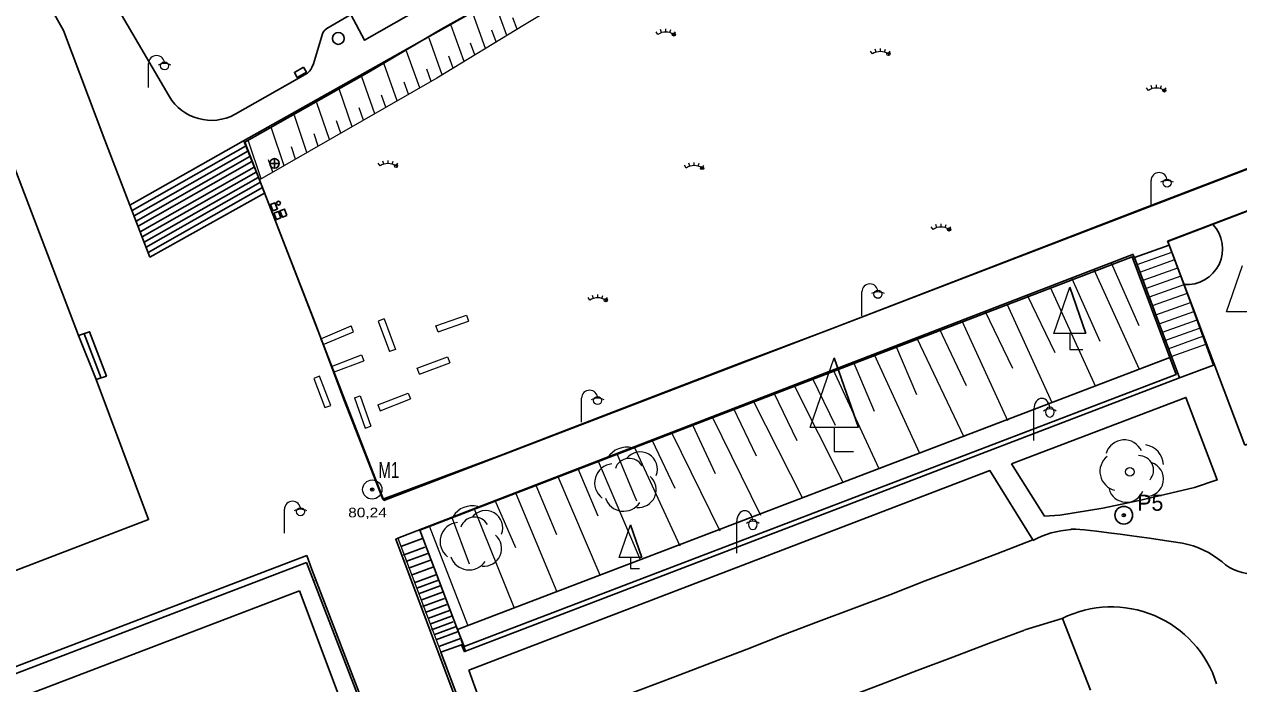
# Model space of a CAD drawing. Extents: x -89052 to -88824, y -100830 to -100594.
# Drawn here: x -88973.6 to -88897.8, y -100686.6 to -100645.4 of the extents above; entities that cross this region are included whole.
import ezdxf
from ezdxf.enums import TextEntityAlignment as Align

# ---------------------------------------------------------------- set-up
doc = ezdxf.new("R2010")
doc.units = 0
doc.header["$LTSCALE"] = 0.4
doc.header["$PDMODE"] = 32
doc.header["$PDSIZE"] = 0.2
doc.linetypes.add('MEDIUM_DASHED', pattern=[4.5, 3, -1.5])
for name, color, linetype, lineweight in [('10', 7, 'Continuous', 25), ('11', 7, 'Continuous', 25), ('12', 7, 'Continuous', 13), ('15', 7, 'Continuous', 25), ('2', 7, 'Continuous', 13), ('20', 7, 'Continuous', 13), ('21', 7, 'Continuous', 13), ('22', 7, 'Continuous', 25), ('30', 7, 'Continuous', 25), ('32', 7, 'Continuous', 13), ('41', 7, 'Continuous', 13)]:
    doc.layers.add(name, color=color, linetype=linetype, lineweight=lineweight)

msp = doc.modelspace()

# ---------------------------------------------------------------- linework, layer by layer
at = {"layer": '10'}
for p, q in [((-88964.563, -100649.891), (-88967.528, -100644.803)), ((-88878.47, -100649.84), (-88902.278, -100658.948)), ((-88951.174, -100675.124), (-88959.146, -100654.532)), ((-88922.089, -100666.583), (-88904.408, -100659.744)), ((-88950.293, -100677.477), (-88922.089, -100666.583)), ((-88946.065, -100684.549), (-88901.534, -100667.481)), ((-88908.825, -100682.507), (-88907.087, -100686.986)), ((-88946.33, -100684.14), (-88946.131, -100684.578)), ((-88946.065, -100684.549), (-88946.133, -100684.577))]:
    msp.add_line(p, q, dxfattribs=at)
for points in [[(-88951.174, -100675.124), (-88880.374, -100647.951), (-88892.617, -100614.815), (-88959.929, -100652.676)], [(-88940.008, -100639.325), (-88952.369, -100646.39), (-88953.227, -100644.792), (-88954.474, -100645.508), (-88954.716, -100645.655), (-88954.857, -100645.767), (-88954.948, -100645.879), (-88955.002, -100645.981), (-88955.564, -100647.862), (-88955.659, -100648.091), (-88955.731, -100648.216), (-88955.806, -100648.325), (-88955.937, -100648.452), (-88960.448, -100651.015)], [(-89022.477, -100698.008), (-88993.99, -100687.115), (-88965.846, -100676.322), (-88969.116, -100667.581), (-88970.211, -100664.824), (-88974.584, -100653.351)], [(-88945.874, -100685.722), (-88913.354, -100673.269), (-88910.672, -100677.581)], [(-88945.684, -100689.698), (-88951.088, -100691.732), (-88955.99, -100679.016)], [(-89011.698, -100716.228), (-89014.706, -100708.308), (-89015.336, -100705.728), (-89002.081, -100698.211), (-88956.439, -100680.779)], [(-88944.363, -100690.338), (-88944.206, -100690.425), (-88951.725, -100693.311), (-88956.439, -100680.779)], [(-88946.33, -100684.14), (-88947.61, -100684.602), (-88945.711, -100689.667), (-88945.282, -100690.815), (-88944.18, -100690.414), (-88945.874, -100685.722)]]:
    msp.add_lwpolyline(points, dxfattribs=at)
at = {"layer": '10', "linetype": 'MEDIUM_DASHED'}
msp.add_lwpolyline([(-88947.446, -100685.037), (-88945.711, -100689.667), (-88945.496, -100690.241), (-88943.367, -100695.582), (-88943.054, -100696.584)], dxfattribs=at)
at = {"layer": '10'}
for centre, radius, start, end in [((-88961.9227, -100648.3192), 3.0728, 210.76553, 298.67947), ((-88907.931, -100682.763), 5.8269, 93.80819, 118.07871), ((-88902.423, -100683.272), 5.5784, 50.55739, 78.78682), ((-88896.955, -100676.869), 2.8444, 227.43634, 320.88244), ((-88905.779, -100688.661), 6.8859, 17.61661, 116.52883)]:
    msp.add_arc(centre, radius, start, end, dxfattribs=at)
msp.add_ellipse((-88901.3758, -100678.0385), major_axis=(-6.9422, 1.0895), ratio=0.033778, start_param=4.712389, end_param=6.2831853, dxfattribs=at)
at = {"layer": '11'}
for p, q in [((-88968.567, -100652.626), (-88965.76, -100659.94)), ((-88991.673, -100692.199), (-88955.974, -100678.571)), ((-88991.333, -100692.509), (-88955.99, -100679.016))]:
    msp.add_line(p, q, dxfattribs=at)
at = {"layer": '11', "linetype": 'MEDIUM_DASHED'}
msp.add_line((-88955.516, -100680.109), (-88955.505, -100680.138), dxfattribs=at)
at = {"layer": '11'}
for points in [[(-88974.117, -100640.489), (-88971.146, -100645.786), (-88968.567, -100652.626)], [(-88950.326, -100677.513), (-88950.429, -100677.551), (-88945.838, -100689.775)], [(-88955.974, -100678.571), (-88955.652, -100679.442), (-88950.931, -100691.748)]]:
    msp.add_lwpolyline(points, dxfattribs=at)
at = {"layer": '12'}
for p, q in [((-88943.504, -100646.097), (-88944.29, -100643.938)), ((-88944.818, -100646.898), (-88945.621, -100644.694)), ((-88946.16, -100647.716), (-88946.975, -100645.472)), ((-88942.857, -100645.702), (-88943.116, -100644.991)), ((-88947.524, -100648.547), (-88948.351, -100646.266)), ((-88944.158, -100646.495), (-88944.422, -100645.769)), ((-88948.925, -100649.364), (-88949.747, -100647.071)), ((-88945.486, -100647.305), (-88945.755, -100646.564)), ((-88950.333, -100650.173), (-88951.145, -100647.877)), ((-88946.839, -100648.13), (-88947.113, -100647.376)), ((-88951.74, -100650.982), (-88952.543, -100648.684)), ((-88948.221, -100648.959), (-88948.496, -100648.196)), ((-88949.629, -100649.768), (-88949.901, -100649.004)), ((-88953.147, -100651.79), (-88953.94, -100649.49)), ((-88951.036, -100650.577), (-88951.305, -100649.812)), ((-88954.553, -100652.598), (-88955.34, -100650.289)), ((-88952.443, -100651.386), (-88952.709, -100650.62)), ((-88955.966, -100653.41), (-88956.752, -100651.083)), ((-88953.85, -100652.194), (-88954.113, -100651.428)), ((-88957.388, -100654.227), (-88958.174, -100651.882)), ((-88955.258, -100653.003), (-88955.52, -100652.231)), ((-88959.929, -100652.676), (-88958.614, -100655.934)), ((-88958.82, -100655.05), (-88959.605, -100652.686)), ((-88956.676, -100653.818), (-88956.937, -100653.04)), ((-88958.103, -100654.638), (-88958.365, -100653.854)), ((-88922.089, -100666.583), (-88904.444, -100659.774)), ((-88904.177, -100660.4), (-88902.009, -100659.624)), ((-88906.882, -100660.705), (-88904.041, -100666.928)), ((-88904.042, -100664.228), (-88905.771, -100660.322)), ((-88903.996, -100660.865), (-88901.828, -100660.089)), ((-88903.803, -100661.384), (-88901.635, -100660.608)), ((-88906.488, -100665.204), (-88908.217, -100661.298)), ((-88903.596, -100661.875), (-88901.428, -100661.099)), ((-88909.602, -100661.806), (-88906.768, -100668.013)), ((-88903.403, -100662.419), (-88901.235, -100661.643)), ((-88903.208, -100662.962), (-88901.04, -100662.186)), ((-88912.298, -100662.858), (-88909.486, -100669.017)), ((-88909.282, -100665.921), (-88911.011, -100662.338)), ((-88903.016, -100663.545), (-88900.848, -100662.769)), ((-88911.927, -100666.898), (-88913.656, -100663.315)), ((-88902.796, -100664.1), (-88900.628, -100663.324)), ((-88914.821, -100667.964), (-88916.501, -100664.404)), ((-88915.116, -100663.921), (-88912.267, -100670.142)), ((-88902.589, -100664.619), (-88900.421, -100663.843)), ((-88902.447, -100665.149), (-88900.279, -100664.373)), ((-88917.91, -100664.986), (-88914.993, -100671.158)), ((-88902.242, -100665.653), (-88900.074, -100664.877)), ((-88920.579, -100666.025), (-88917.741, -100672.184)), ((-88917.923, -100668.542), (-88919.221, -100665.444)), ((-88902.06, -100666.14), (-88899.892, -100665.364)), ((-88950.293, -100677.477), (-88922.089, -100666.583)), ((-88920.568, -100669.568), (-88921.866, -100666.47)), ((-88922.986, -100670.458), (-88924.418, -100667.486)), ((-88923.15, -100666.926), (-88920.312, -100673.085)), ((-88925.601, -100667.916), (-88922.528, -100673.988)), ((-88928.122, -100668.917), (-88925.049, -100674.989)), ((-88925.382, -100671.409), (-88926.814, -100668.437)), ((-88927.924, -100672.373), (-88929.357, -100669.373)), ((-88930.468, -100673.464), (-88931.902, -100670.436)), ((-88930.691, -100669.905), (-88927.677, -100676.045)), ((-88932.989, -100674.39), (-88934.423, -100671.362)), ((-88933.213, -100670.881), (-88930.199, -100677.021)), ((-88935.557, -100671.792), (-88932.699, -100677.969)), ((-88937.803, -100672.68), (-88935.173, -100678.827)), ((-88935.381, -100675.18), (-88936.617, -100672.225)), ((-88940.324, -100673.632), (-88937.694, -100679.779)), ((-88937.803, -100676.106), (-88939.039, -100673.151)), ((-88940.371, -100677.27), (-88941.658, -100674.188)), ((-88942.941, -100678.086), (-88944.229, -100675.125)), ((-88942.944, -100674.695), (-88940.37, -100680.842)), ((-88945.539, -100675.658), (-88943.062, -100681.789)), ((-88945.834, -100679.102), (-88946.924, -100676.164)), ((-88948.334, -100676.72), (-88945.943, -100682.903)), ((-88950.293, -100677.477), (-88947.61, -100684.602))]:
    msp.add_line(p, q, dxfattribs=at)
at = {"layer": '12', "lineweight": 25}
for p, q in [((-88959.929, -100652.676), (-88967.006, -100656.694)), ((-88959.801, -100653.003), (-88966.88, -100657.021)), ((-88959.664, -100653.322), (-88966.755, -100657.348)), ((-88959.529, -100653.65), (-88966.627, -100657.68)), ((-88959.398, -100653.971), (-88966.503, -100658.004)), ((-88959.267, -100654.32), (-88966.369, -100658.352)), ((-88959.141, -100654.635), (-88966.248, -100658.669)), ((-88959.003, -100654.955), (-88966.122, -100658.997)), ((-88958.867, -100655.259), (-88966.002, -100659.31)), ((-88958.747, -100655.591), (-88965.876, -100659.638)), ((-88958.614, -100655.934), (-88965.76, -100659.94)), ((-88902.182, -100659.184), (-88900.957, -100662.458)), ((-88969.858, -100664.721), (-88968.799, -100667.488)), ((-88948.764, -100677.503), (-88950.119, -100678.004)), ((-88948.609, -100678.046), (-88949.964, -100678.547)), ((-88948.434, -100678.442), (-88949.789, -100678.943)), ((-88948.266, -100678.857), (-88949.621, -100679.358)), ((-88948.108, -100679.306), (-88949.463, -100679.807)), ((-88947.923, -100679.773), (-88949.278, -100680.274)), ((-88947.765, -100680.108), (-88949.12, -100680.609)), ((-88947.659, -100680.461), (-88949.014, -100680.962)), ((-88947.501, -100680.857), (-88948.856, -100681.358)), ((-88947.395, -100681.245), (-88948.75, -100681.746)), ((-88947.237, -100681.624), (-88948.592, -100682.125)), ((-88947.079, -100681.995), (-88948.434, -100682.496)), ((-88946.939, -100682.356), (-88948.294, -100682.857)), ((-88946.834, -100682.708), (-88948.189, -100683.209)), ((-88926.288, -100683.546), (-88924.046, -100682.696)), ((-88911.19, -100683.209), (-88908.855, -100682.5)), ((-88946.701, -100683.026), (-88948.056, -100683.527)), ((-88946.57, -100683.344), (-88947.925, -100683.845)), ((-88946.384, -100683.748), (-88947.739, -100684.249)), ((-88946.065, -100684.549), (-88946.235, -100684.106)), ((-88947.621, -100684.606), (-88947.61, -100684.602))]:
    msp.add_line(p, q, dxfattribs=at)
at = {"layer": '12'}
msp.add_lwpolyline([(-88909.378, -100627.015), (-88914.89, -100629.778), (-88920.265, -100632.528), (-88925.769, -100635.724), (-88931.583, -100638.926), (-88937.184, -100642.285), (-88942.397, -100645.422), (-88947.86, -100648.752), (-88958.921, -100655.108)], dxfattribs=at)
at = {"layer": '12', "lineweight": 25}
for points in [[(-88900.957, -100662.458), (-88899.412, -100666.683), (-88901.534, -100667.481), (-88903.104, -100663.255), (-88904.343, -100659.967), (-88902.182, -100659.184)], [(-88970.211, -100664.824), (-88969.531, -100664.596), (-88968.472, -100667.363), (-88969.116, -100667.581)], [(-88924.046, -100682.696), (-88921.834, -100681.852), (-88919.611, -100681.016), (-88919.611, -100681.016), (-88917.4, -100680.161), (-88915.18, -100679.32), (-88912.923, -100678.471), (-88910.672, -100677.581)], [(-88929.184, -100690.072), (-88929.126, -100690.05), (-88926.889, -100689.203), (-88926.889, -100689.203), (-88924.656, -100688.352), (-88922.4, -100687.481), (-88922.4, -100687.481), (-88920.17, -100686.627), (-88917.891, -100685.747), (-88915.675, -100684.923), (-88913.449, -100684.065), (-88911.196, -100683.24)], [(-88946.341, -100683.827), (-88946.235, -100684.106), (-88946.331, -100684.14)], [(-88926.288, -100683.546), (-88928.496, -100684.416), (-88930.745, -100685.271), (-88932.972, -100686.129)], [(-88944.18, -100690.414), (-88941.91, -100689.546), (-88939.643, -100688.642), (-88937.452, -100687.817), (-88937.452, -100687.817), (-88935.17, -100686.965), (-88935.17, -100686.965), (-88932.972, -100686.129)]]:
    msp.add_lwpolyline(points, dxfattribs=at)
at = {"layer": '15'}
msp.add_circle((-88954.0091, -100646.278), 0.37, dxfattribs=at)
at = {"layer": '2', "lineweight": 25}
for p, q in [((-88957.981, -100654.384), (-88957.981, -100653.784)), ((-88958.29, -100654.084), (-88957.69, -100654.084)), ((-88902.182, -100659.184), (-88902.278, -100658.948)), ((-88904.343, -100659.967), (-88904.444, -100659.774))]:
    msp.add_line(p, q, dxfattribs=at)
for centre, radius in [((-88957.99, -100654.084), 0.3), ((-88957.99, -100654.084), 0.3), ((-88905.0061, -100676.052), 0.5533)]:
    msp.add_circle(centre, radius, dxfattribs=at)
at = {"layer": '2'}
msp.add_circle((-88951.892, -100674.449), 0.6, dxfattribs=at)
for p in [(-88951.892, -100674.449), (-88905.006, -100676.052)]:
    msp.add_point(p, dxfattribs=at)
at = {"layer": '20'}
for p, q in [((-88934.076, -100646.027), (-88934.186, -100645.86)), ((-88933.841, -100645.916), (-88933.9, -100645.723)), ((-88933.576, -100645.877), (-88933.576, -100645.677)), ((-88933.317, -100645.914), (-88933.261, -100645.724)), ((-88933.076, -100646.027), (-88932.966, -100645.86)), ((-88920.689, -100647.247), (-88920.799, -100647.08)), ((-88920.453, -100647.137), (-88920.512, -100646.943)), ((-88920.189, -100647.097), (-88920.189, -100646.897)), ((-88919.93, -100647.135), (-88919.873, -100646.944)), ((-88919.689, -100647.247), (-88919.579, -100647.08)), ((-88903.474, -100649.527), (-88903.584, -100649.36)), ((-88903.239, -100649.416), (-88903.298, -100649.223)), ((-88902.974, -100649.377), (-88902.974, -100649.177)), ((-88902.715, -100649.414), (-88902.659, -100649.224)), ((-88902.474, -100649.527), (-88902.364, -100649.36)), ((-88951.173, -100654.13), (-88951.232, -100653.937)), ((-88950.908, -100654.091), (-88950.908, -100653.891)), ((-88950.649, -100654.128), (-88950.593, -100653.938)), ((-88951.408, -100654.241), (-88951.518, -100654.074)), ((-88950.408, -100654.241), (-88950.298, -100654.074)), ((-88932.308, -100654.369), (-88932.418, -100654.202)), ((-88932.073, -100654.259), (-88932.132, -100654.065)), ((-88931.808, -100654.219), (-88931.808, -100654.019)), ((-88931.549, -100654.257), (-88931.493, -100654.066)), ((-88931.308, -100654.369), (-88931.198, -100654.202)), ((-88916.905, -100658.206), (-88917.015, -100658.039)), ((-88916.67, -100658.096), (-88916.729, -100657.902)), ((-88916.405, -100658.056), (-88916.405, -100657.856)), ((-88916.146, -100658.094), (-88916.09, -100657.903)), ((-88915.905, -100658.206), (-88915.795, -100658.039)), ((-88938.087, -100662.514), (-88938.146, -100662.321)), ((-88937.822, -100662.475), (-88937.822, -100662.275)), ((-88937.563, -100662.512), (-88937.507, -100662.322)), ((-88938.322, -100662.625), (-88938.432, -100662.458)), ((-88937.322, -100662.625), (-88937.212, -100662.458))]:
    msp.add_line(p, q, dxfattribs=at)
at = {"layer": '20', "lineweight": 25}
for p, q in [((-88946.161, -100684.245), (-88901.745, -100667.274)), ((-88953.655, -100668.819), (-88951.234, -100675.042)), ((-88951.234, -100675.042), (-88943.75, -100672.257)), ((-88946.574, -100683.186), (-88946.161, -100684.245))]:
    msp.add_line(p, q, dxfattribs=at)
for points in [[(-88892.625, -100614.871), (-88895.335, -100616.237), (-88899.956, -100618.566), (-88904.692, -100621.228), (-88909.407, -100623.949), (-88914.345, -100626.746), (-88918.914, -100629.336), (-88923.64, -100632.059), (-88928.082, -100634.637), (-88933.235, -100637.585), (-88937.949, -100640.28), (-88942.783, -100643.01), (-88947.551, -100645.686), (-88952.085, -100648.359), (-88956.542, -100650.881), (-88959.836, -100652.751), (-88958.921, -100655.108), (-88957.489, -100658.812), (-88955.442, -100664.099), (-88953.655, -100668.819)], [(-88943.75, -100672.257), (-88939.118, -100670.464), (-88933.771, -100668.416), (-88928.676, -100666.443), (-88923.398, -100664.482), (-88903.958, -100656.968), (-88894.014, -100653.145), (-88888.738, -100651.115), (-88880.462, -100647.906)], [(-88936.87, -100672.353), (-88904.479, -100659.909), (-88902.126, -100666.211), (-88901.745, -100667.274), (-88902.126, -100666.211)], [(-88902.126, -100666.211), (-88946.574, -100683.186), (-88948.933, -100676.99), (-88936.87, -100672.353)]]:
    msp.add_lwpolyline(points, dxfattribs=at)
for points in [[(-88897.448, -100671.68), (-88874.519, -100662.992), (-88873.98, -100663.992), (-88871.929, -100663.237), (-88875.347, -100656.253), (-88878.595, -100649.919), (-88902.251, -100658.965)], [(-88912.004, -100672.839), (-88901.13, -100668.692), (-88899.175, -100673.851), (-88900.591, -100674.323), (-88901.737, -100674.593), (-88902.715, -100674.829), (-88904.047, -100675.132), (-88906.323, -100675.604), (-88909.003, -100676.043), (-88909.947, -100676.11)]]:
    msp.add_lwpolyline(points, close=True, dxfattribs=at)
at = {"layer": '20'}
for centre in [(-88933.5765, -100646.7849), (-88920.1886, -100648.0055), (-88902.9745, -100650.2849), (-88950.9083, -100654.9996), (-88931.8082, -100655.1277), (-88916.405, -100658.9643), (-88937.8223, -100663.3834)]:
    msp.add_arc(centre, 0.9083, 56.60151, 123.39849, dxfattribs=at)
at = {"layer": '20', "lineweight": 25}
msp.add_arc((-88901.074, -100659.418), 2.2312, 265.49138, 43.12709, dxfattribs=at)
at = {"layer": '20'}
for p in [(-88933.076, -100646.027), (-88919.689, -100647.247), (-88902.474, -100649.527), (-88950.408, -100654.241), (-88931.308, -100654.369), (-88915.905, -100658.206), (-88937.322, -100662.625)]:
    msp.add_point(p, dxfattribs=at)
at = {"layer": '21', "lineweight": 25}
for p, q in [((-88908.369, -100661.805), (-88907.369, -100664.705)), ((-88908.369, -100661.805), (-88907.369, -100664.705)), ((-88923.065, -100666.231), (-88921.565, -100670.581)), ((-88923.065, -100666.231), (-88921.565, -100670.581)), ((-88935.783, -100676.656), (-88935.083, -100678.686))]:
    msp.add_line(p, q, dxfattribs=at)
at = {"layer": '21'}
for points in [[(-88896.601, -100663.348), (-88898.601, -100663.348), (-88897.601, -100660.448)], [(-88907.369, -100664.705), (-88909.369, -100664.705), (-88908.369, -100661.805)], [(-88907.369, -100664.705), (-88909.369, -100664.705), (-88908.369, -100661.805)], [(-88908.369, -100664.705), (-88908.369, -100665.705), (-88907.569, -100665.705)], [(-88908.369, -100664.705), (-88908.369, -100665.705), (-88907.569, -100665.705)], [(-88921.565, -100670.581), (-88924.565, -100670.581), (-88923.065, -100666.231)], [(-88921.565, -100670.581), (-88924.565, -100670.581), (-88923.065, -100666.231)], [(-88923.065, -100670.581), (-88923.065, -100672.081), (-88921.865, -100672.081)], [(-88923.065, -100670.581), (-88923.065, -100672.081), (-88921.865, -100672.081)], [(-88935.083, -100678.686), (-88936.483, -100678.686), (-88935.783, -100676.656)], [(-88935.783, -100678.686), (-88935.783, -100679.386), (-88935.223, -100679.386)]]:
    msp.add_lwpolyline(points, dxfattribs=at)
msp.add_circle((-88904.6255, -100673.3395), 0.2737, dxfattribs=at)
for centre, radius, start, end in [((-88904.9753, -100672.5305), 1.1831, 24.76228, 163.22075), ((-88936.0199, -100673.1913), 1.3901, 75.22462, 148.57542), ((-88935.18, -100673.1728), 1.0742, 337.9563, 141.79057), ((-88903.9064, -100673.0116), 1.3901, 5.22462, 78.57542), ((-88936.8375, -100674.0313), 1.1831, 94.76228, 233.22075), ((-88935.8557, -100673.418), 0.9128, 29.6043, 161.68267), ((-88905.2853, -100673.3188), 1.2099, 128.95546, 256.05052), ((-88904.0632, -100673.2434), 0.9128, 319.6043, 91.68267), ((-88903.6017, -100673.7944), 1.0742, 267.9563, 71.79057), ((-88935.2894, -100674.4622), 1.1107, 264.5123, 48.26394), ((-88904.8507, -100674.1327), 1.1107, 194.5123, 338.26394), ((-88936.2028, -100674.5922), 1.2099, 198.95546, 326.05052), ((-88945.6639, -100676.8563), 1.3901, 75.22462, 148.57542), ((-88944.824, -100676.8378), 1.0742, 337.9563, 141.79057), ((-88946.4815, -100677.6963), 1.1831, 94.76228, 233.22075), ((-88945.4997, -100677.083), 0.9128, 29.6043, 161.68267), ((-88944.9334, -100678.1272), 1.1107, 264.5123, 48.26394), ((-88945.8468, -100678.2572), 1.2099, 198.95546, 326.05052)]:
    msp.add_arc(centre, radius, start, end, dxfattribs=at)
at = {"layer": '22', "lineweight": 13}
for p, q in [((-88947.789, -100664.604), (-88945.882, -100663.932)), ((-88954.301, -100667.129), (-88952.414, -100666.406)), ((-88948.947, -100667.237), (-88947.062, -100666.53)), ((-88953.005, -100668.728), (-88952.338, -100670.614)), ((-88952.338, -100670.614), (-88951.976, -100670.486))]:
    msp.add_line(p, q, dxfattribs=at)
for points in [[(-88951.156, -100663.797), (-88951.526, -100663.935), (-88950.815, -100665.836)], [(-88951.156, -100663.797), (-88950.445, -100665.698), (-88950.815, -100665.836)], [(-88947.789, -100664.604), (-88947.92, -100664.231), (-88946.013, -100663.559), (-88945.882, -100663.932)], [(-88954.953, -100665.395), (-88955.107, -100665.031), (-88953.218, -100664.231)], [(-88954.953, -100665.395), (-88953.064, -100664.595), (-88953.218, -100664.231)], [(-88954.301, -100667.129), (-88954.442, -100666.76), (-88952.555, -100666.037), (-88952.414, -100666.406)], [(-88948.947, -100667.237), (-88949.086, -100666.867), (-88947.201, -100666.16), (-88947.062, -100666.53)], [(-88954.48, -100669.193), (-88955.173, -100667.374), (-88955.542, -100667.515)], [(-88955.542, -100667.515), (-88954.849, -100669.334), (-88954.48, -100669.193)], [(-88953.005, -100668.728), (-88952.643, -100668.6), (-88951.976, -100670.486)], [(-88951.537, -100669.158), (-88949.659, -100668.426), (-88949.516, -100668.794)], [(-88951.537, -100669.158), (-88951.394, -100669.526), (-88949.516, -100668.794)]]:
    msp.add_lwpolyline(points, dxfattribs=at)
at = {"layer": '30', "lineweight": 13}
msp.add_line((-88965.909, -100676.346), (-88965.857, -100676.294), dxfattribs=at)
at = {"layer": '32', "lineweight": 25}
for points in [[(-88956.183, -100648.064), (-88956.753, -100648.396), (-88956.572, -100648.707), (-88956.001, -100648.375)], [(-88957.809, -100656.935), (-88957.963, -100656.534), (-88958.243, -100656.642), (-88958.089, -100657.043)], [(-88957.213, -100657.335), (-88957.368, -100656.934), (-88957.648, -100657.042), (-88957.493, -100657.443)], [(-88957.596, -100657.485), (-88957.751, -100657.084), (-88958.031, -100657.192), (-88957.876, -100657.593)]]:
    msp.add_lwpolyline(points, close=True, dxfattribs=at)
msp.add_circle((-88957.7415, -100656.563), 0.12, dxfattribs=at)
at = {"layer": '41'}
for p, q in [((-88965.85, -100649.346), (-88965.85, -100647.846)), ((-88903.307, -100656.658), (-88903.307, -100655.158)), ((-88921.343, -100663.608), (-88921.343, -100662.108)), ((-88938.831, -100670.244), (-88938.831, -100668.744)), ((-88910.617, -100671.394), (-88910.617, -100669.414)), ((-88957.368, -100677.183), (-88957.368, -100675.683)), ((-88929.15, -100678.414), (-88929.15, -100676.434))]:
    msp.add_line(p, q, dxfattribs=at)
for centre in [(-88964.85, -100647.996), (-88902.307, -100655.308), (-88920.343, -100662.258), (-88937.831, -100668.894), (-88956.368, -100675.833)]:
    msp.add_circle(centre, 0.25, dxfattribs=at)
for centre, radius, start, end in [((-88965.35, -100647.846), 0.5, 0, 180), ((-88964.85, -100648.696), 0.85, 61.92751, 118.07249), ((-88902.807, -100655.158), 0.5, 0, 180), ((-88902.307, -100656.008), 0.85, 61.92751, 118.07249), ((-88920.843, -100662.108), 0.5, 0, 180), ((-88920.343, -100662.958), 0.85, 61.92751, 118.07249), ((-88938.331, -100668.744), 0.5, 0, 180), ((-88937.831, -100669.594), 0.85, 61.92751, 118.07249), ((-88956.868, -100675.683), 0.5, 0, 180), ((-88956.368, -100676.533), 0.85, 61.92751, 118.07249)]:
    msp.add_arc(centre, radius, start, end, dxfattribs=at)
for centre, major_axis, start_param, end_param in [((-88910.117, -100669.4149), (0, 0.6599), 4.712389, 7.8539816), ((-88909.617, -100670.5367), (0, 1.1218), 5.7932279, 6.7731426), ((-88928.65, -100676.4339), (0, 0.6599), 4.712389, 7.8539816), ((-88928.15, -100677.5557), (0, 1.1218), 5.7932279, 6.7731426)]:
    msp.add_ellipse(centre, major_axis=major_axis, ratio=0.757719, start_param=start_param, end_param=end_param, dxfattribs=at)
for centre in [(-88909.617, -100669.6128), (-88928.15, -100676.6318)]:
    msp.add_ellipse(centre, major_axis=(0, 0.3299), ratio=0.757719, dxfattribs=at)

# ---------------------------------------------------------------- texts
at = {"layer": '2', "width": 0.7}
msp.add_text('M1', height=1, dxfattribs=at).set_placement((-88951.509, -100673.737))
at = {"layer": '2'}
msp.add_text('P5', height=1, dxfattribs=at).set_placement((-88904.171, -100675.775))
at = {"layer": '2', "width": 1.2}
msp.add_text('80,24', height=0.6, dxfattribs=at).set_placement((-88952.188, -100676.185), align=Align.CENTER)

doc.saveas('drawing.dxf')
